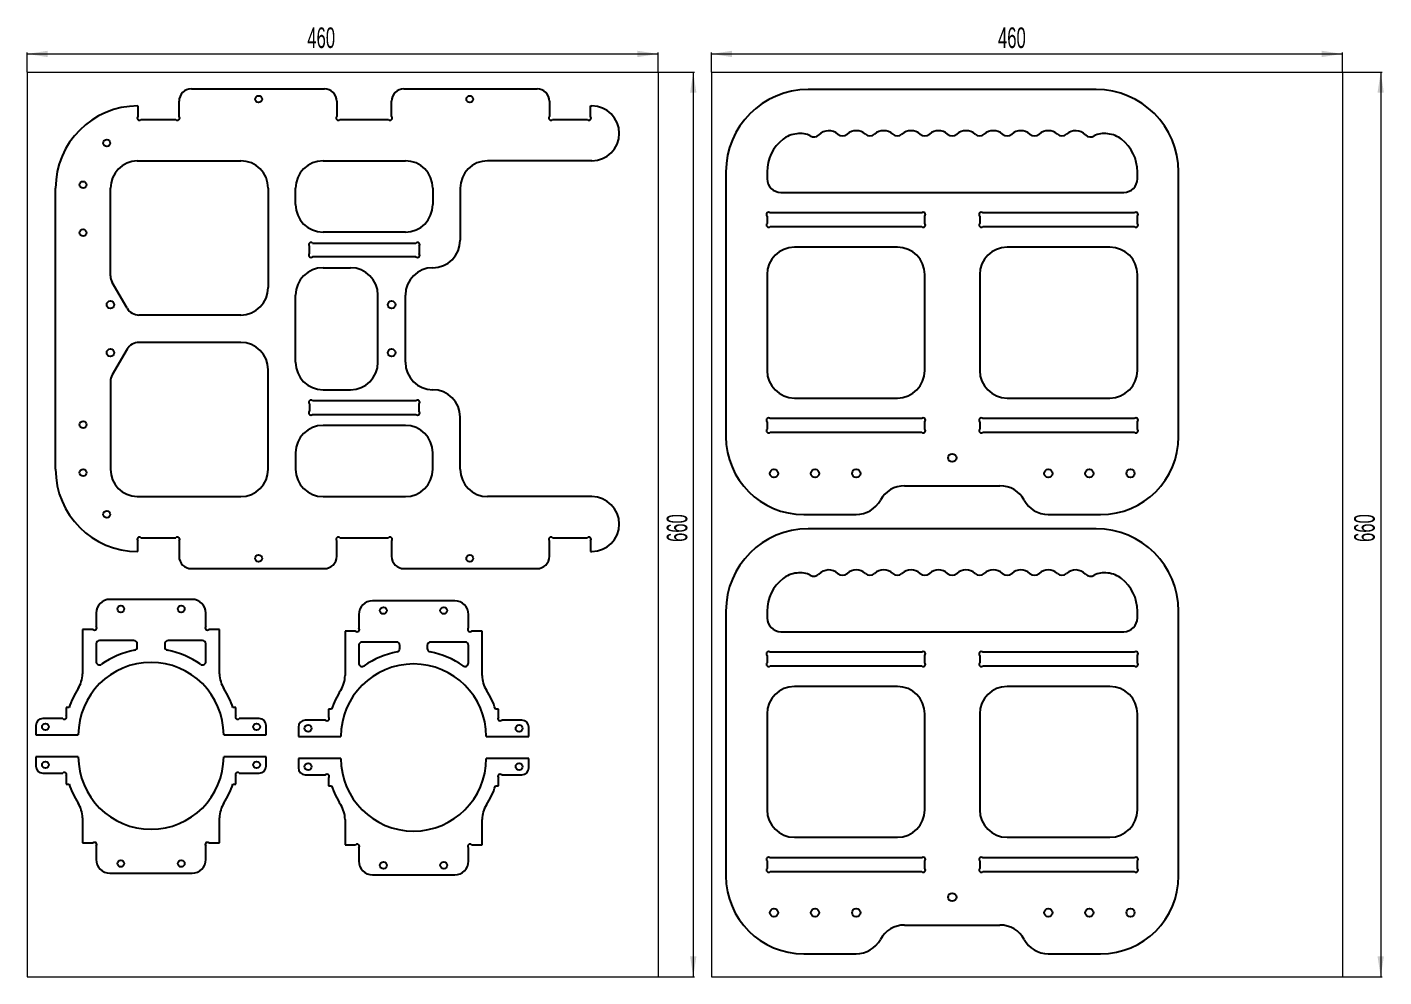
# Model space of a CAD drawing. Header units: millimetres. Extents: x -3 to 1498, y 7 to 700.
# Drawn here: x 509 to 1498, y 7 to 700 of the extents above; entities that cross this region are included whole.
import ezdxf

# ---------------------------------------------------------------- set-up
doc = ezdxf.new("R2010")
doc.units = ezdxf.units.MM
doc.styles.add('SLDTEXTSTYLE0', font='TXT', dxfattribs={"width": 0.605})
doc.dimstyles.new('SLDDIMSTYLE0', dxfattribs={"dimtxt": 15, "dimasz": 3.5, "dimexe": 0, "dimexo": 0.0625, "dimgap": 3.75, "dimtad": 2, "dimrnd": 1e-09, "dimzin": 12, "dimdsep": 46, "dimtxsty": 'SLDTEXTSTYLE0', "dimsah": 1, "dimcen": 0.09, "dimadec": 0, "dimazin": 3, "dimtfac": 1, "dimtdec": 3, "dimtofl": 0, "dimtmove": 0, "dimatfit": 3, "dimfxl": 0, "dimfrac": 2, "dimtolj": 1, "dimtzin": 12, "dimarcsym": 0})

# ---------------------------------------------------------------- blocks, each defined once
blk = doc.blocks.new('_D_2')
at = {"color": 7, "linetype": 'Continuous', "lineweight": 18}
for p, q in [((509.12, 666.78), (509.12, 681.03)), ((509.12, 680.03), (969.12, 680.03)), ((969.12, 666.78), (969.12, 681.03))]:
    blk.add_line(p, q, dxfattribs=at)
for points in [[(509.12, 680.03), (524.12, 677.72), (524.12, 682.34)], [(969.12, 680.03), (954.12, 682.34), (954.12, 677.72)]]:
    blk.add_solid(points, dxfattribs=at)
at = {"color": 7, "linetype": 'Continuous', "lineweight": 18, "insert": (713.4, 699.36), "char_height": 15, "attachment_point": 1, "style": 'SLDTEXTSTYLE0'}
blk.add_mtext('460', dxfattribs=at)
blk = doc.blocks.new('_D_3')
at = {"color": 7, "linetype": 'Continuous', "lineweight": 18}
for p, q in [((509.13, 666.77), (995.78, 666.77)), ((994.78, 666.77), (994.78, 6.77)), ((509.13, 6.77), (995.78, 6.77))]:
    blk.add_line(p, q, dxfattribs=at)
for points in [[(994.78, 666.77), (992.47, 651.77), (997.08, 651.77)], [(994.78, 6.77), (997.08, 21.77), (992.47, 21.77)]]:
    blk.add_solid(points, dxfattribs=at)
at = {"color": 7, "linetype": 'Continuous', "lineweight": 18, "insert": (975.44, 324.03), "char_height": 15, "attachment_point": 1, "rotation": 90, "style": 'SLDTEXTSTYLE0'}
blk.add_mtext('660', dxfattribs=at)
blk = doc.blocks.new('_D_4')
at = {"color": 7, "linetype": 'Continuous', "lineweight": 18}
for p, q in [((1008.03, 666.78), (1008.03, 681.03)), ((1008.03, 680.03), (1468.03, 680.03)), ((1468.03, 666.78), (1468.03, 681.03))]:
    blk.add_line(p, q, dxfattribs=at)
for points in [[(1008.03, 680.03), (1023.03, 677.72), (1023.03, 682.34)], [(1468.03, 680.03), (1453.03, 682.34), (1453.03, 677.72)]]:
    blk.add_solid(points, dxfattribs=at)
at = {"color": 7, "linetype": 'Continuous', "lineweight": 18, "insert": (1216.98, 699.36), "char_height": 15, "attachment_point": 1, "style": 'SLDTEXTSTYLE0'}
blk.add_mtext('460', dxfattribs=at)
blk = doc.blocks.new('_D_5')
at = {"color": 7, "linetype": 'Continuous', "lineweight": 18}
for p, q in [((1008.04, 666.77), (1497, 666.77)), ((1496, 666.77), (1496, 6.77)), ((1008.04, 6.77), (1497, 6.77))]:
    blk.add_line(p, q, dxfattribs=at)
for points in [[(1496, 666.77), (1493.69, 651.77), (1498.3, 651.77)], [(1496, 6.77), (1498.3, 21.77), (1493.69, 21.77)]]:
    blk.add_solid(points, dxfattribs=at)
at = {"color": 7, "linetype": 'Continuous', "lineweight": 18, "insert": (1476.66, 324.03), "char_height": 15, "attachment_point": 1, "rotation": 90, "style": 'SLDTEXTSTYLE0'}
blk.add_mtext('660', dxfattribs=at)

msp = doc.modelspace()

# ---------------------------------------------------------------- linework, layer by layer
at = {"color": 7, "linetype": 'Continuous', "lineweight": 18}
for p, q in [((509.12, 666.773), (969.12, 666.773)), ((509.12, 666.773), (509.12, 6.773)), ((969.12, 666.773), (969.12, 6.773)), ((1008.03, 666.773), (1468.03, 666.773)), ((1008.03, 666.773), (1008.03, 6.773)), ((1468.03, 666.773), (1468.03, 6.773)), ((509.12, 6.773), (969.12, 6.773)), ((1008.03, 6.773), (1468.03, 6.773))]:
    msp.add_line(p, q, dxfattribs=at)
at = {"color": 7, "linetype": 'Continuous', "lineweight": 25}
for p, q in [((628.873, 654.582), (725.873, 654.582)), ((783.873, 654.582), (880.873, 654.582)), ((1288.606, 654.034), (1078.606, 654.034)), ((619.873, 634.345), (619.873, 645.582)), ((734.873, 645.582), (734.873, 634.345)), ((774.873, 634.345), (774.873, 645.582)), ((889.873, 645.582), (889.873, 634.345)), ((589.873, 642.082), (589.873, 634.345)), ((919.873, 634.345), (919.873, 642.082)), ((919.873, 642.082), (920.873, 642.082)), ((592.135, 632.082), (617.61, 632.082)), ((737.135, 632.082), (772.61, 632.082)), ((892.135, 632.082), (917.61, 632.082)), ((589.373, 602.082), (664.873, 602.082)), ((724.873, 602.082), (784.873, 602.082)), ((920.873, 602.082), (844.873, 602.082)), ((1018.606, 594.034), (1018.606, 400.822)), ((1048.606, 594.034), (1048.606, 589.034)), ((1318.606, 589.034), (1318.606, 594.034)), ((1348.606, 400.822), (1348.606, 594.034)), ((529.873, 377.082), (529.873, 582.082)), ((569.873, 518.242), (569.873, 582.088)), ((684.873, 582.082), (684.873, 509.582)), ((704.873, 570.082), (704.873, 582.082)), ((804.873, 582.082), (804.873, 570.082)), ((824.873, 582.082), (824.873, 544.082)), ((1058.606, 579.034), (1308.606, 579.034)), ((1161.343, 564.034), (1050.869, 564.034)), ((1316.343, 564.034), (1205.869, 564.034)), ((1048.606, 561.771), (1048.606, 556.297)), ((1050.869, 554.034), (1161.343, 554.034)), ((1163.606, 556.297), (1163.606, 561.771)), ((1203.606, 561.771), (1203.606, 556.297)), ((1205.869, 554.034), (1316.343, 554.034)), ((1318.606, 556.297), (1318.606, 561.771)), ((784.873, 550.082), (724.873, 550.082)), ((714.873, 534.345), (714.873, 539.819)), ((717.135, 542.082), (792.61, 542.082)), ((794.873, 539.819), (794.873, 534.345)), ((1143.606, 539.034), (1068.606, 539.034)), ((1298.606, 539.034), (1223.606, 539.034)), ((792.61, 532.082), (717.135, 532.082)), ((724.873, 524.082), (744.873, 524.082)), ((1048.606, 519.034), (1048.606, 449.034)), ((1163.606, 449.034), (1163.606, 519.034)), ((1203.606, 519.034), (1203.606, 449.034)), ((1318.606, 449.034), (1318.606, 519.034)), ((581.986, 494.582), (571.212, 513.242)), ((704.873, 455.082), (704.873, 504.082)), ((764.873, 455.082), (764.873, 504.082)), ((784.873, 455.082), (784.873, 504.082)), ((664.873, 489.582), (590.646, 489.582)), ((664.873, 469.582), (590.646, 469.582)), ((581.986, 464.582), (571.212, 445.922)), ((684.873, 377.082), (684.873, 449.582)), ((569.873, 440.922), (569.873, 377.076)), ((792.61, 427.082), (717.135, 427.082)), ((724.873, 435.082), (744.873, 435.082)), ((1068.606, 429.034), (1143.606, 429.034)), ((1223.606, 429.034), (1298.606, 429.034)), ((714.873, 424.819), (714.873, 419.345)), ((717.135, 417.082), (792.61, 417.082)), ((794.873, 419.345), (794.873, 424.819)), ((784.873, 409.082), (724.873, 409.082)), ((824.873, 377.082), (824.873, 415.082)), ((1048.606, 411.771), (1048.606, 406.297)), ((1161.343, 414.034), (1050.869, 414.034)), ((1163.606, 406.297), (1163.606, 411.771)), ((1203.606, 411.771), (1203.606, 406.297)), ((1316.343, 414.034), (1205.869, 414.034)), ((1318.606, 406.297), (1318.606, 411.771)), ((1050.869, 404.034), (1161.343, 404.034)), ((1205.869, 404.034), (1316.343, 404.034)), ((704.873, 389.082), (704.873, 377.082)), ((804.873, 377.082), (804.873, 389.082)), ((589.373, 357.082), (664.873, 357.082)), ((724.873, 357.082), (784.873, 357.082)), ((920.873, 357.082), (844.873, 357.082)), ((1148.805, 365.034), (1218.407, 365.034)), ((1075.394, 344.034), (1113.606, 344.034)), ((1253.606, 344.034), (1291.818, 344.034)), ((592.135, 327.082), (617.61, 327.082)), ((737.135, 327.082), (772.61, 327.082)), ((892.135, 327.082), (917.61, 327.082)), ((1288.606, 333.589), (1078.606, 333.589)), ((589.873, 317.082), (589.873, 324.819)), ((619.873, 324.819), (619.873, 313.582)), ((734.873, 313.582), (734.873, 324.819)), ((774.873, 324.819), (774.873, 313.582)), ((889.873, 313.582), (889.873, 324.819)), ((919.873, 324.819), (919.873, 317.082)), ((919.873, 317.082), (920.873, 317.082)), ((628.873, 304.582), (725.873, 304.582)), ((783.873, 304.582), (880.873, 304.582)), ((629.434, 282.174), (569.434, 282.174)), ((820.88, 281.027), (760.88, 281.027)), ((559.434, 272.174), (559.434, 262.437)), ((639.434, 262.437), (639.434, 272.174)), ((750.88, 271.027), (750.88, 261.289)), ((830.88, 261.289), (830.88, 271.027)), ((1018.606, 273.589), (1018.606, 80.376)), ((1048.606, 273.589), (1048.606, 268.589)), ((1318.606, 268.589), (1318.606, 273.589)), ((1348.606, 80.376), (1348.606, 273.589)), ((549.434, 260.174), (549.434, 227.772)), ((557.172, 260.174), (549.434, 260.174)), ((649.434, 260.174), (641.697, 260.174)), ((649.434, 227.772), (649.434, 260.174)), ((740.88, 259.027), (740.88, 226.625)), ((748.617, 259.027), (740.88, 259.027)), ((840.88, 259.027), (833.143, 259.027)), ((840.88, 226.625), (840.88, 259.027)), ((1058.606, 258.589), (1308.606, 258.589)), ((559.434, 249.674), (559.434, 236.877)), ((586.934, 252.174), (561.934, 252.174)), ((589.434, 247.47), (589.434, 249.674)), ((609.434, 249.674), (609.434, 247.47)), ((636.934, 252.174), (611.934, 252.174)), ((639.434, 236.877), (639.434, 249.674)), ((750.88, 248.527), (750.88, 235.73)), ((778.38, 251.027), (753.38, 251.027)), ((780.88, 246.323), (780.88, 248.527)), ((800.88, 248.527), (800.88, 246.323)), ((828.38, 251.027), (803.38, 251.027)), ((830.88, 235.73), (830.88, 248.527)), ((1048.606, 241.326), (1048.606, 235.852)), ((1161.343, 243.589), (1050.869, 243.589)), ((1163.606, 235.852), (1163.606, 241.326)), ((1203.606, 241.326), (1203.606, 235.852)), ((1316.343, 243.589), (1205.869, 243.589)), ((1318.606, 235.852), (1318.606, 241.326)), ((1050.869, 233.589), (1161.343, 233.589)), ((1205.869, 233.589), (1316.343, 233.589)), ((1143.606, 218.589), (1068.606, 218.589)), ((1298.606, 218.589), (1223.606, 218.589)), ((537.468, 203.174), (537.468, 197.437)), ((539.693, 203.174), (537.468, 203.174)), ((661.401, 203.174), (659.176, 203.174)), ((661.401, 197.437), (661.401, 203.174)), ((728.914, 202.027), (728.914, 196.289)), ((731.139, 202.027), (728.914, 202.027)), ((852.846, 202.027), (850.621, 202.027)), ((852.846, 196.289), (852.846, 202.027)), ((1048.606, 198.589), (1048.606, 128.589)), ((1163.606, 128.589), (1163.606, 198.589)), ((1203.606, 198.589), (1203.606, 128.589)), ((1318.606, 128.589), (1318.606, 198.589)), ((515.468, 190.174), (515.468, 183.224)), ((535.205, 195.174), (520.468, 195.174)), ((678.401, 195.174), (663.663, 195.174)), ((683.401, 183.224), (683.401, 190.174)), ((706.914, 189.027), (706.914, 182.077)), ((726.651, 194.027), (711.914, 194.027)), ((869.846, 194.027), (855.109, 194.027)), ((874.846, 182.077), (874.846, 189.027)), ((515.468, 183.224), (546.434, 183.224)), ((652.434, 183.224), (683.401, 183.224)), ((706.914, 182.077), (737.88, 182.077)), ((843.88, 182.077), (874.846, 182.077)), ((515.468, 167.398), (515.468, 160.448)), ((546.434, 167.398), (515.468, 167.398)), ((683.401, 167.398), (652.434, 167.398)), ((683.401, 160.448), (683.401, 167.398)), ((706.914, 166.096), (706.914, 159.146)), ((737.88, 166.096), (706.914, 166.096)), ((874.846, 166.096), (843.88, 166.096)), ((874.846, 159.146), (874.846, 166.096)), ((520.468, 155.448), (535.205, 155.448)), ((537.468, 153.185), (537.468, 147.448)), ((661.401, 147.448), (661.401, 153.185)), ((663.663, 155.448), (678.401, 155.448)), ((711.914, 154.146), (726.651, 154.146)), ((728.914, 151.884), (728.914, 146.146)), ((852.846, 146.146), (852.846, 151.884)), ((855.109, 154.146), (869.846, 154.146)), ((537.468, 147.448), (539.693, 147.448)), ((659.176, 147.448), (661.401, 147.448)), ((728.914, 146.146), (731.139, 146.146)), ((850.621, 146.146), (852.846, 146.146)), ((549.434, 122.85), (549.434, 104.448)), ((649.434, 104.448), (649.434, 122.85)), ((740.88, 121.548), (740.88, 103.146)), ((840.88, 103.146), (840.88, 121.548)), ((549.434, 104.448), (557.172, 104.448)), ((559.434, 102.185), (559.434, 92.448)), ((639.434, 92.448), (639.434, 102.185)), ((641.697, 104.448), (649.434, 104.448)), ((740.88, 103.146), (748.617, 103.146)), ((750.88, 100.884), (750.88, 91.146)), ((830.88, 91.146), (830.88, 100.884)), ((833.143, 103.146), (840.88, 103.146)), ((1068.606, 108.589), (1143.606, 108.589)), ((1223.606, 108.589), (1298.606, 108.589)), ((1048.606, 91.326), (1048.606, 85.852)), ((1161.343, 93.589), (1050.869, 93.589)), ((1163.606, 85.852), (1163.606, 91.326)), ((1203.606, 91.326), (1203.606, 85.852)), ((1316.343, 93.589), (1205.869, 93.589)), ((1318.606, 85.852), (1318.606, 91.326)), ((569.434, 82.448), (629.434, 82.448)), ((760.88, 81.146), (820.88, 81.146)), ((1050.869, 83.589), (1161.343, 83.589)), ((1205.869, 83.589), (1316.343, 83.589)), ((1148.805, 44.589), (1218.407, 44.589)), ((1075.394, 23.589), (1113.606, 23.589)), ((1253.606, 23.589), (1291.818, 23.589))]:
    msp.add_line(p, q, dxfattribs=at)
for centre, radius in [((677.873, 647.082), 2.5), ((831.873, 647.082), 2.5), ((567.165, 615.012), 2.5), ((549.873, 584.582), 2.5), ((549.873, 549.582), 2.5), ((569.873, 497.082), 2.75), ((774.873, 497.082), 2.75), ((569.873, 462.082), 2.75), ((774.873, 462.082), 2.75), ((549.873, 409.582), 2.5), ((1183.606, 385.367), 3), ((549.873, 374.582), 2.5), ((1053.606, 374.034), 3), ((1083.606, 374.034), 3), ((1113.606, 374.034), 3), ((1253.606, 374.034), 3), ((1283.606, 374.034), 3), ((1313.606, 374.034), 3), ((567.165, 344.152), 2.5), ((677.873, 312.082), 2.5), ((831.873, 312.082), 2.5), ((577.434, 275.174), 2.5), ((621.434, 275.174), 2.5), ((768.88, 274.027), 2.5), ((812.88, 274.027), 2.5), ((522.468, 189.174), 2.5), ((676.401, 189.174), 2.5), ((713.914, 188.027), 2.5), ((867.846, 188.027), 2.5), ((522.468, 161.448), 2.5), ((676.401, 161.448), 2.5), ((713.914, 160.146), 2.5), ((867.846, 160.146), 2.5), ((577.434, 89.448), 2.5), ((621.434, 89.448), 2.5), ((768.88, 88.146), 2.5), ((812.88, 88.146), 2.5), ((1183.606, 64.921), 3), ((1053.606, 53.589), 3), ((1083.606, 53.589), 3), ((1113.606, 53.589), 3), ((1253.606, 53.589), 3), ((1283.606, 53.589), 3), ((1313.606, 53.589), 3)]:
    msp.add_circle(centre, radius, dxfattribs=at)
for centre, radius, start, end in [((628.873, 645.582), 9, 90, 180), ((725.873, 645.582), 9, 0, 90), ((783.873, 645.582), 9, 90, 180), ((880.873, 645.582), 9, 0, 90), ((1078.606, 594.034), 60, 90, 180), ((1288.606, 594.034), 60, 0, 90), ((589.873, 582.082), 60, 90, 180), ((591.004, 633.214), 1.6, 135, 315), ((618.741, 633.214), 1.6, 225, 45), ((736.004, 633.214), 1.6, 135, 315), ((773.741, 633.214), 1.6, 225, 45), ((891.004, 633.214), 1.6, 135, 315), ((918.741, 633.214), 1.6, 225, 45), ((920.873, 622.082), 20, 270, 90), ((1093.606, 614.034), 10, 48.189685, 136.280741), ((1113.606, 614.034), 10, 48.189685, 131.810315), ((1133.606, 614.034), 10, 48.189685, 131.810315), ((1153.606, 614.034), 10, 48.189685, 131.810315), ((1173.606, 614.034), 10, 48.189685, 131.810315), ((1193.606, 614.034), 10, 48.189685, 131.810315), ((1213.606, 614.034), 10, 48.189685, 131.810315), ((1233.606, 614.034), 10, 48.189685, 131.810315), ((1253.606, 614.034), 10, 48.189685, 131.810315), ((1273.606, 614.034), 10, 43.719259, 131.810315), ((1078.606, 594.034), 30, 127.764134, 180), ((1082.765, 624.401), 5, 237.666117, 316.280741), ((1103.606, 625.214), 5, 228.189685, 311.810315), ((1123.606, 625.214), 5, 228.189685, 311.810315), ((1143.606, 625.214), 5, 228.189685, 311.810315), ((1163.606, 625.214), 5, 228.189685, 311.810315), ((1183.606, 625.214), 5, 228.189685, 311.810315), ((1203.606, 625.214), 5, 228.189685, 311.810315), ((1223.606, 625.214), 5, 228.189685, 311.810315), ((1243.606, 625.214), 5, 228.189685, 311.810315), ((1263.606, 625.214), 5, 228.189685, 311.810315), ((1284.447, 624.401), 5, 223.719259, 302.333883), ((1288.606, 594.034), 30, 0, 52.235866), ((589.873, 582.088), 20, 91.432544, 180), ((664.873, 582.082), 20, 0, 90), ((724.873, 582.082), 20, 90, 180), ((784.873, 582.082), 20, 0, 90), ((844.873, 582.082), 20, 90, 180), ((1058.606, 589.034), 10, 180, 270), ((1308.606, 589.034), 10, 270, 0), ((724.873, 570.082), 20, 180, 270), ((784.873, 570.082), 20, 270, 0), ((1049.737, 562.903), 1.6, 45, 225), ((1162.475, 562.903), 1.6, 315, 135), ((1204.737, 562.903), 1.6, 45, 225), ((1317.475, 562.903), 1.6, 315, 135), ((1049.737, 555.165), 1.6, 135, 315), ((1162.475, 555.165), 1.6, 225, 45), ((1204.737, 555.165), 1.6, 135, 315), ((1317.475, 555.165), 1.6, 225, 45), ((804.873, 544.082), 20, 270, 0), ((716.004, 540.951), 1.6, 45, 225), ((716.004, 533.214), 1.6, 135, 315), ((793.741, 540.951), 1.6, 315, 135), ((793.741, 533.214), 1.6, 225, 45), ((1068.606, 519.034), 20, 90, 180), ((1143.606, 519.034), 20, 0, 90), ((1223.606, 519.034), 20, 90, 180), ((1298.606, 519.034), 20, 0, 90), ((579.873, 518.242), 10, 180, 210), ((724.873, 504.082), 20, 90, 180), ((744.873, 504.082), 20, 0, 90), ((804.873, 504.082), 20, 90, 180), ((664.873, 509.582), 20, 270, 0), ((590.646, 499.582), 10, 210, 270), ((590.646, 459.582), 10, 90, 150), ((664.873, 449.582), 20, 0, 90), ((724.873, 455.082), 20, 180, 270), ((744.873, 455.082), 20, 270, 0), ((804.873, 455.082), 20, 180, 270), ((579.873, 440.922), 10, 150, 180), ((1068.606, 449.034), 20, 180, 270), ((1143.606, 449.034), 20, 270, 0), ((1223.606, 449.034), 20, 180, 270), ((1298.606, 449.034), 20, 270, 0), ((716.004, 425.951), 1.6, 45, 225), ((793.741, 425.951), 1.6, 315, 135), ((804.873, 415.082), 20, 0, 90), ((716.004, 418.214), 1.6, 135, 315), ((793.741, 418.214), 1.6, 225, 45), ((724.873, 389.082), 20, 90, 180), ((784.873, 389.082), 20, 0, 90), ((1049.737, 412.903), 1.6, 45, 225), ((1049.737, 405.165), 1.6, 135, 315), ((1162.475, 412.903), 1.6, 315, 135), ((1162.475, 405.165), 1.6, 225, 45), ((1204.737, 412.903), 1.6, 45, 225), ((1204.737, 405.165), 1.6, 135, 315), ((1317.475, 412.903), 1.6, 315, 135), ((1317.475, 405.165), 1.6, 225, 45), ((1075.394, 400.822), 56.788, 180, 270), ((1291.818, 400.822), 56.788, 270, 0), ((589.873, 377.082), 60, 180, 270), ((589.873, 377.076), 20, 180, 268.567456), ((664.873, 377.082), 20, 270, 0), ((724.873, 377.082), 20, 180, 270), ((784.873, 377.082), 20, 270, 0), ((844.873, 377.082), 20, 180, 270), ((920.873, 337.082), 20, 270, 90), ((1148.805, 345.034), 20, 90, 151.64065), ((1218.407, 345.034), 20, 28.35935, 90), ((1113.606, 364.034), 20, 270, 331.64065), ((1253.606, 364.034), 20, 208.35935, 270), ((591.004, 325.951), 1.6, 45, 225), ((618.741, 325.951), 1.6, 315, 135), ((736.004, 325.951), 1.6, 45, 225), ((773.741, 325.951), 1.6, 315, 135), ((891.004, 325.951), 1.6, 45, 225), ((918.741, 325.951), 1.6, 315, 135), ((1078.606, 273.589), 60, 90, 180), ((1288.606, 273.589), 60, 0, 90), ((628.873, 313.582), 9, 180, 270), ((725.873, 313.582), 9, 270, 0), ((783.873, 313.582), 9, 180, 270), ((880.873, 313.582), 9, 270, 0), ((1078.606, 273.589), 30, 127.764134, 180), ((1082.765, 303.956), 5, 237.666117, 316.280741), ((1093.606, 293.589), 10, 48.189685, 136.280741), ((1103.606, 304.769), 5, 228.189685, 311.810315), ((1113.606, 293.589), 10, 48.189685, 131.810315), ((1123.606, 304.769), 5, 228.189685, 311.810315), ((1133.606, 293.589), 10, 48.189685, 131.810315), ((1143.606, 304.769), 5, 228.189685, 311.810315), ((1153.606, 293.589), 10, 48.189685, 131.810315), ((1163.606, 304.769), 5, 228.189685, 311.810315), ((1173.606, 293.589), 10, 48.189685, 131.810315), ((1183.606, 304.769), 5, 228.189685, 311.810315), ((1193.606, 293.589), 10, 48.189685, 131.810315), ((1203.606, 304.769), 5, 228.189685, 311.810315), ((1213.606, 293.589), 10, 48.189685, 131.810315), ((1223.606, 304.769), 5, 228.189685, 311.810315), ((1233.606, 293.589), 10, 48.189685, 131.810315), ((1243.606, 304.769), 5, 228.189685, 311.810315), ((1253.606, 293.589), 10, 48.189685, 131.810315), ((1263.606, 304.769), 5, 228.189685, 311.810315), ((1273.606, 293.589), 10, 43.719259, 131.810315), ((1284.447, 303.956), 5, 223.719259, 302.333883), ((1288.606, 273.589), 30, 0, 52.235866), ((569.434, 272.174), 10, 90, 180), ((629.434, 272.174), 10, 0, 90), ((760.88, 271.027), 10, 90, 180), ((820.88, 271.027), 10, 0, 90), ((1058.606, 268.589), 10, 180, 270), ((1308.606, 268.589), 10, 270, 0), ((558.303, 261.305), 1.6, 225, 45), ((640.566, 261.305), 1.6, 135, 315), ((749.749, 260.158), 1.6, 225, 45), ((832.011, 260.158), 1.6, 135, 315), ((561.934, 249.674), 2.5, 90, 180), ((586.934, 249.674), 2.5, 0, 90), ((586.934, 247.47), 2.5, 281.001792, 0), ((611.934, 249.674), 2.5, 90, 180), ((611.934, 247.47), 2.5, 180, 258.998208), ((636.934, 249.674), 2.5, 0, 90), ((753.38, 248.527), 2.5, 90, 180), ((778.38, 248.527), 2.5, 0, 90), ((803.38, 248.527), 2.5, 90, 180), ((828.38, 248.527), 2.5, 0, 90), ((599.434, 183.174), 63, 101.001792, 124.926077), ((599.434, 183.174), 63, 55.073923, 78.998208), ((790.88, 182.027), 63, 101.001792, 124.926077), ((778.38, 246.323), 2.5, 281.001792, 0), ((803.38, 246.323), 2.5, 180, 258.998208), ((790.88, 182.027), 63, 55.073923, 78.998208), ((1049.737, 242.458), 1.6, 45, 225), ((1162.475, 242.458), 1.6, 315, 135), ((1204.737, 242.458), 1.6, 45, 225), ((1317.475, 242.458), 1.6, 315, 135), ((529.434, 227.772), 20, 327.498086, 0), ((599.434, 183.174), 53, 0.054053, 179.945947), ((561.934, 236.877), 2.5, 180, 304.926077), ((636.934, 236.877), 2.5, 235.073923, 0), ((669.434, 227.772), 20, 180, 212.501914), ((790.88, 182.027), 53, 0.054053, 179.945947), ((753.38, 235.73), 2.5, 180, 304.926077), ((828.38, 235.73), 2.5, 235.073923, 0), ((1049.737, 234.72), 1.6, 135, 315), ((1162.475, 234.72), 1.6, 225, 45), ((1204.737, 234.72), 1.6, 135, 315), ((1317.475, 234.72), 1.6, 225, 45), ((720.88, 226.625), 20, 327.498086, 0), ((860.88, 226.625), 20, 180, 212.501914), ((1068.606, 198.589), 20, 90, 180), ((1143.606, 198.589), 20, 0, 90), ((1223.606, 198.589), 20, 90, 180), ((1298.606, 198.589), 20, 0, 90), ((599.434, 183.174), 63, 147.498086, 161.490595), ((599.434, 183.174), 63, 18.509405, 32.501914), ((790.88, 182.027), 63, 147.498086, 161.490595), ((790.88, 182.027), 63, 18.509405, 32.501914), ((520.468, 190.174), 5, 90, 180), ((536.337, 196.305), 1.6, 225, 45), ((662.532, 196.305), 1.6, 135, 315), ((678.401, 190.174), 5, 0, 90), ((711.914, 189.027), 5, 90, 180), ((727.782, 195.158), 1.6, 225, 45), ((853.978, 195.158), 1.6, 135, 315), ((869.846, 189.027), 5, 0, 90), ((520.468, 160.448), 5, 180, 270), ((599.434, 167.448), 53, 180.054053, 359.945947), ((678.401, 160.448), 5, 270, 0), ((711.914, 159.146), 5, 180, 270), ((790.88, 166.146), 53, 180.054053, 359.945947), ((869.846, 159.146), 5, 270, 0), ((536.337, 154.317), 1.6, 315, 135), ((662.532, 154.317), 1.6, 45, 225), ((727.782, 153.015), 1.6, 315, 135), ((853.978, 153.015), 1.6, 45, 225), ((599.434, 167.448), 63, 198.509405, 212.501914), ((599.434, 167.448), 63, 327.498086, 341.490595), ((790.88, 166.146), 63, 198.509405, 212.501914), ((790.88, 166.146), 63, 327.498086, 341.490595), ((529.434, 122.85), 20, 0, 32.501914), ((669.434, 122.85), 20, 147.498086, 180), ((720.88, 121.548), 20, 0, 32.501914), ((860.88, 121.548), 20, 147.498086, 180), ((1068.606, 128.589), 20, 180, 270), ((1143.606, 128.589), 20, 270, 0), ((1223.606, 128.589), 20, 180, 270), ((1298.606, 128.589), 20, 270, 0), ((558.303, 103.317), 1.6, 315, 135), ((640.566, 103.317), 1.6, 45, 225), ((749.749, 102.015), 1.6, 315, 135), ((832.011, 102.015), 1.6, 45, 225), ((569.434, 92.448), 10, 180, 270), ((629.434, 92.448), 10, 270, 0), ((760.88, 91.146), 10, 180, 270), ((820.88, 91.146), 10, 270, 0), ((1049.737, 92.458), 1.6, 45, 225), ((1162.475, 92.458), 1.6, 315, 135), ((1204.737, 92.458), 1.6, 45, 225), ((1317.475, 92.458), 1.6, 315, 135), ((1075.394, 80.376), 56.788, 180, 270), ((1049.737, 84.72), 1.6, 135, 315), ((1162.475, 84.72), 1.6, 225, 45), ((1204.737, 84.72), 1.6, 135, 315), ((1291.818, 80.376), 56.788, 270, 0), ((1317.475, 84.72), 1.6, 225, 45), ((1148.805, 24.589), 20, 90, 151.64065), ((1218.407, 24.589), 20, 28.35935, 90), ((1113.606, 43.589), 20, 270, 331.64065), ((1253.606, 43.589), 20, 208.35935, 270)]:
    msp.add_arc(centre, radius, start, end, dxfattribs=at)
for points in [[(1080.091, 620.176), (1077.525, 621.8), (1070.218, 622.765), (1062.855, 619.928), (1060.234, 617.75)], [(1306.978, 617.75), (1304.357, 619.928), (1296.994, 622.765), (1289.687, 621.8), (1287.121, 620.176)], [(1080.091, 299.731), (1077.525, 301.355), (1070.218, 302.319), (1062.855, 299.483), (1060.234, 297.305)], [(1306.978, 297.305), (1304.357, 299.483), (1296.994, 302.319), (1289.687, 301.355), (1287.121, 299.731)]]:
    msp.add_open_spline(points, degree=3, dxfattribs=at)

# ---------------------------------------------------------------- dimensions: what is measured, and where the dimension line sits
at = {"color": 7, "linetype": 'Continuous', "lineweight": 18}
for base, p1, p2, picture, middle in [((969.12, 680.028), (509.12, 666.773), (969.12, 666.773), '_D_2', (730.583, 680.028)), ((1468.03, 680.028), (1008.03, 666.773), (1468.03, 666.773), '_D_4', (1234.171, 680.028))]:
    dim = msp.add_linear_dim(base=base, p1=p1, p2=p2, dimstyle='SLDDIMSTYLE0', dxfattribs=at)
    dim.commit()
    dim.dimension.update_dxf_attribs({"geometry": picture, "text_midpoint": middle, "dimtype": 160})
for base, p1, p2, picture, middle in [((994.776, 6.773), (509.12, 666.773), (509.12, 6.773), '_D_3', (994.776, 341.218)), ((1495.997, 6.773), (1008.03, 666.773), (1008.03, 6.773), '_D_5', (1495.997, 341.218))]:
    dim = msp.add_linear_dim(base=base, p1=p1, p2=p2, angle=90, dimstyle='SLDDIMSTYLE0', dxfattribs=at)
    dim.commit()
    dim.dimension.update_dxf_attribs({"geometry": picture, "text_midpoint": middle, "dimtype": 160})

doc.saveas('drawing.dxf')
